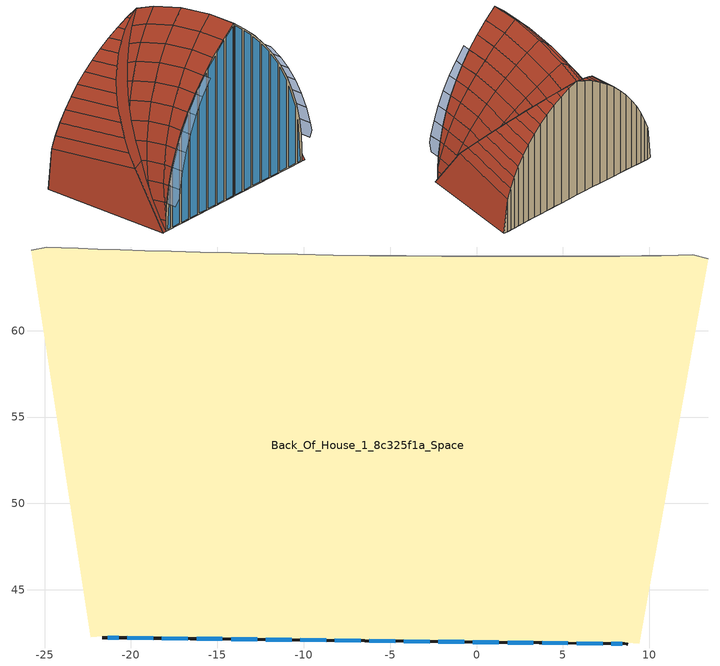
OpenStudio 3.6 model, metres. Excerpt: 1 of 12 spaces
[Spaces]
Back_Of_House_1_8c325f1a_Space
 floor to Plinth_2_af6b1b4c_Space: 13.42,64.17 9.41,41.87 8.71,41.92 8.71,41.86 -21.62,42.24 -21.62,42.3 -22.32,42.27 -25.78,64.65 -24.87,64.84 -23.05,64.76 -20.63,64.67 -17.66,64.58 -14.21,64.5 -10.35,64.41 -6.18,64.34 -2.01,64.31 1.85,64.3 5.3,64.3 8.28,64.31 10.7,64.34 12.51,64.38 z13.16
 wall outside: -6.46,42.05,45.67 -6.46,42.05,13.16 8.71,41.86,13.16 8.76,41.86,15.21 8.57,41.86,18.38 8.13,41.87,21.52 7.44,41.88,24.62 6.5,41.89,27.66 5.31,41.9,30.61 3.88,41.92,33.47 2.22,41.94,36.21 0.35,41.96,38.81 -1.73,41.99,41.27 -4,42.02,43.56; -13.26,42.13,38.81 -15.14,42.16,36.21 -16.79,42.18,33.47 -18.22,42.19,30.61 -19.41,42.21,27.66 -20.35,42.22,24.62 -21.04,42.23,21.52 -21.48,42.23,18.38 -21.67,42.24,15.21 -21.62,42.24,13.16 -6.46,42.05,13.16 -6.46,42.05,45.67 -8.91,42.08,43.56 -11.18,42.11,41.27
 wall to Auditorium_1_7071910c_Space: -24.87,64.84,20.26 -24.87,64.84,13.16 -25.78,64.65,13.16; -24.04,64.8,22.37 -24.04,64.8,13.16 -24.87,64.84,13.16 -24.87,64.84,20.26; -23.05,64.76,24.41 -23.05,64.76,13.16 -24.04,64.8,13.16 -24.04,64.8,22.37; -21.92,64.71,26.36 -21.92,64.71,13.16 -23.05,64.76,13.16 -23.05,64.76,24.41; -20.63,64.67,28.23 -20.63,64.67,13.16 -21.92,64.71,13.16 -21.92,64.71,26.36; -19.21,64.63,29.99 -19.21,64.63,13.16 -20.63,64.67,13.16 -20.63,64.67,28.23; -17.66,64.58,31.64 -17.66,64.58,13.16 -19.21,64.63,13.16 -19.21,64.63,29.99; -15.99,64.54,33.16 -15.99,64.54,13.16 -17.66,64.58,13.16 -17.66,64.58,31.64; -14.21,64.5,34.56 -14.21,64.5,13.16 -15.99,64.54,13.16 -15.99,64.54,33.16; -12.32,64.46,35.81 -12.32,64.46,13.16 -14.21,64.5,13.16 -14.21,64.5,34.56; -10.35,64.41,36.92 -10.35,64.41,13.16 -12.32,64.46,13.16 -12.32,64.46,35.81; -8.3,64.38,37.87 -8.3,64.38,13.16 -10.35,64.41,13.16 -10.35,64.41,36.92; -6.18,64.34,38.67 -6.18,64.34,13.16 -8.3,64.38,13.16 -8.3,64.38,37.87; 12.51,64.38,20.26 13.42,64.17,13.16 12.51,64.38,13.16; 11.69,64.36,22.37 12.51,64.38,20.26 12.51,64.38,13.16 11.69,64.36,13.16; 10.7,64.34,24.41 11.69,64.36,22.37 11.69,64.36,13.16 10.7,64.34,13.16; 9.56,64.32,26.36 10.7,64.34,24.41 10.7,64.34,13.16 9.56,64.32,13.16; 8.28,64.31,28.23 9.56,64.32,26.36 9.56,64.32,13.16 8.28,64.31,13.16; 6.86,64.3,29.99 8.28,64.31,28.23 8.28,64.31,13.16 6.86,64.3,13.16; 5.3,64.3,31.64 6.86,64.3,29.99 6.86,64.3,13.16 5.3,64.3,13.16; 5.3,64.3,31.64 5.3,64.3,13.16 3.63,64.3,13.16 3.63,64.3,33.16; 3.63,64.3,33.16 3.63,64.3,13.16 1.85,64.3,13.16 1.85,64.3,34.56; 1.85,64.3,34.56 1.85,64.3,13.16 -0.03,64.3,13.16 -0.03,64.3,35.81; -0.03,64.3,35.81 -0.03,64.3,13.16 -2.01,64.31,13.16 -2.01,64.31,36.92; -2.01,64.31,36.92 -2.01,64.31,13.16 -4.06,64.32,13.16 -4.06,64.32,37.87; -4.06,64.32,37.87 -4.06,64.32,13.16 -6.18,64.34,13.16 -6.18,64.34,38.67
 window: -4.21,42.02,43.36 -4.21,42.02,13.41 -2.71,42,13.41 -2.71,42,41.89; -2.21,42,41.35 -2.21,42,13.41 -0.71,41.98,13.41 -0.71,41.98,39.67; -0.21,41.97,39.03 -0.21,41.97,13.41 1.29,41.95,13.41 1.29,41.95,37.07; 1.79,41.95,36.3 1.79,41.95,13.41 3.29,41.93,13.41 3.29,41.93,33.95; 3.79,41.92,32.96 3.79,41.92,13.41 5.29,41.9,13.41 5.29,41.9,29.96; 5.79,41.9,28.51 5.79,41.9,13.41 7.29,41.88,13.41 7.29,41.88,24.11; -6.21,42.05,45.13 -6.21,42.05,13.41 -4.71,42.03,13.41 -4.71,42.03,43.83; 7.79,41.87,21.41 7.79,41.87,13.41 8.43,41.86,13.41; -10.21,42.09,41.89 -10.21,42.09,13.41 -8.71,42.08,13.41 -8.71,42.08,43.36; -10.71,42.1,41.35 -12.21,42.12,39.67 -12.21,42.12,13.41 -10.71,42.1,13.41; -12.71,42.13,39.03 -14.21,42.14,37.07 -14.21,42.14,13.41 -12.71,42.13,13.41; -14.71,42.15,36.3 -16.21,42.17,33.95 -16.21,42.17,13.41 -14.71,42.15,13.41; -16.71,42.17,32.96 -18.21,42.19,29.96 -18.21,42.19,13.41 -16.71,42.17,13.41; -18.71,42.2,28.51 -20.21,42.22,24.11 -20.21,42.22,13.41 -18.71,42.2,13.41; -8.21,42.07,43.83 -8.21,42.07,13.41 -6.71,42.05,13.41 -6.71,42.05,45.13; -20.71,42.22,21.41 -21.34,42.23,13.41 -20.71,42.22,13.41
 roof outside: 8.13,41.87,21.52 8.57,41.86,18.38 8.58,42.4,18.32 8.15,42.98,21.39; 0.35,41.96,38.81 2.22,41.94,36.21 2.27,45.75,35.74 0.4,46.25,38.28; -6.46,42.05,45.67 -4,42.02,43.56 -3.94,47.18,42.92 -6.39,47.6,44.99; -4,42.02,43.56 -1.73,41.99,41.27 -1.67,46.73,40.68 -3.94,47.18,42.92; 8.57,41.86,18.38 8.74,41.86,15.48 8.58,42.4,18.32; 2.22,41.94,36.21 3.88,41.92,33.47 3.92,45.23,33.06 2.27,45.75,35.74; 7.44,41.88,24.62 8.13,41.87,21.52 8.15,42.98,21.39 7.46,43.56,24.41; 3.88,41.92,33.47 5.31,41.9,30.61 5.34,44.68,30.27 3.92,45.23,33.06; 6.5,41.89,27.66 7.44,41.88,24.62 7.46,43.56,24.41 6.52,44.13,27.38; 5.31,41.9,30.61 6.5,41.89,27.66 6.52,44.13,27.38 5.34,44.68,30.27; -1.73,41.99,41.27 0.35,41.96,38.81 0.4,46.25,38.28 -1.67,46.73,40.68; 3.98,50.23,31.78 5.4,49.34,29.08 5.45,53.39,27.48 4.8,54.38,28.5 4.04,55.04,29.89; 4.04,55.04,29.89 4.8,54.38,28.5 4.05,55.49,29.64; 2.4,56.22,32.35 4.04,55.04,29.89 4.05,55.49,29.64 2.42,57.47,31.67; 5.4,49.34,29.08 6.58,48.42,26.29 6.61,51.17,25.2 5.45,53.39,27.48; -1.53,58.41,36.91 0.54,57.35,34.7 0.57,59.35,33.59 -1.49,61.13,35.41; -1.6,52.69,39.17 0.47,51.91,36.84 0.54,57.35,34.7 -1.53,58.41,36.91; -3.86,53.42,41.33 -1.6,52.69,39.17 -1.53,58.41,36.91 -3.79,59.41,38.97; -6.31,54.1,43.33 -3.86,53.42,41.33 -3.79,59.41,38.97 -6.23,60.33,40.87; 2.34,51.09,34.38 3.98,50.23,31.78 4.04,55.04,29.89 2.4,56.22,32.35; 0.47,51.91,36.84 2.34,51.09,34.38 2.4,56.22,32.35 0.54,57.35,34.7; 0.54,57.35,34.7 2.4,56.22,32.35 2.42,57.47,31.67 0.57,59.35,33.59; -3.79,59.41,38.97 -1.53,58.41,36.91 -1.49,61.13,35.41 -3.75,62.8,37.1; -6.23,60.33,40.87 -3.79,59.41,38.97 -3.75,62.8,37.1 -6.18,64.34,38.67; 0.4,46.25,38.28 2.27,45.75,35.74 2.34,51.09,34.38 0.47,51.91,36.84; -1.67,46.73,40.68 0.4,46.25,38.28 0.47,51.91,36.84 -1.6,52.69,39.17; -3.94,47.18,42.92 -1.67,46.73,40.68 -1.6,52.69,39.17 -3.86,53.42,41.33; 2.27,45.75,35.74 3.92,45.23,33.06 3.98,50.23,31.78 2.34,51.09,34.38; -6.39,47.6,44.99 -3.94,47.18,42.92 -3.86,53.42,41.33 -6.31,54.1,43.33; 5.34,44.68,30.27 6.52,44.13,27.38 6.58,48.42,26.29 5.4,49.34,29.08; 7.46,43.56,24.41 8.15,42.98,21.39 8.19,46.53,20.48 7.51,47.48,23.41; 3.92,45.23,33.06 5.34,44.68,30.27 5.4,49.34,29.08 3.98,50.23,31.78; 6.52,44.13,27.38 7.46,43.56,24.41 7.51,47.48,23.41 6.58,48.42,26.29; -6.18,64.34,38.67 -4.2,63.63,37.96 -4.06,64.32,37.87; 7.45,53.62,27.75 8.26,51.93,26.01 10.7,64.34,24.41 9.56,64.32,26.36; 1.15,60.72,35.02 2.69,59.51,33.78 3.63,64.3,33.16 1.85,64.3,34.56; 4.1,58.18,32.43 5.37,56.75,30.96 6.86,64.3,29.99 5.3,64.3,31.64; 6.49,55.23,29.4 7.45,53.62,27.75 9.56,64.32,26.36 8.28,64.31,28.23; 2.69,59.51,33.78 4.1,58.18,32.43 5.3,64.3,31.64 3.63,64.3,33.16; 5.37,56.75,30.96 6.49,55.23,29.4 8.28,64.31,28.23 6.86,64.3,29.99; -0.52,61.82,36.13 1.15,60.72,35.02 1.85,64.3,34.56 -0.03,64.3,35.81; -2.31,62.79,37.11 -0.52,61.82,36.13 -0.03,64.3,35.81 -2.01,64.31,36.92; -4.2,63.63,37.96 -2.31,62.79,37.11 -2.01,64.31,36.92 -4.06,64.32,37.87; -21.03,43.34,21.39 -21.48,42.77,18.32 -21.48,42.23,18.38 -21.04,42.23,21.52; -13.21,46.42,38.28 -15.09,45.97,35.74 -15.14,42.16,36.21 -13.26,42.13,38.81; -6.39,47.6,44.99 -8.85,47.24,42.92 -8.91,42.08,43.56 -6.46,42.05,45.67; -8.85,47.24,42.92 -11.12,46.85,40.68 -11.18,42.11,41.27 -8.91,42.08,43.56; -21.48,42.77,18.32 -21.65,42.24,15.48 -21.48,42.23,18.38; -15.09,45.97,35.74 -16.75,45.48,33.06 -16.79,42.18,33.47 -15.14,42.16,36.21; -20.33,43.9,24.41 -21.03,43.34,21.39 -21.04,42.23,21.52 -20.35,42.22,24.62; -16.75,45.48,33.06 -18.18,44.98,30.27 -18.22,42.19,30.61 -16.79,42.18,33.47; -19.38,44.45,27.38 -20.33,43.9,24.41 -20.35,42.22,24.62 -19.41,42.21,27.66; -18.18,44.98,30.27 -19.38,44.45,27.38 -19.41,42.21,27.66 -18.22,42.19,30.61; -11.12,46.85,40.68 -13.21,46.42,38.28 -13.26,42.13,38.81 -11.18,42.11,41.27; -16.63,55.3,29.89 -17.41,54.65,28.5 -18.08,53.68,27.48 -18.13,49.63,29.08 -16.69,50.49,31.78; -16.62,55.75,29.64 -17.41,54.65,28.5 -16.63,55.3,29.89; -14.94,57.68,31.67 -16.62,55.75,29.64 -16.63,55.3,29.89 -14.96,56.44,32.35; -18.08,53.68,27.48 -19.29,51.49,25.2 -19.33,48.74,26.29 -18.13,49.63,29.08; -10.95,61.25,35.41 -13.05,59.52,33.59 -13.07,57.51,34.7 -10.98,58.53,36.91; -10.98,58.53,36.91 -13.07,57.51,34.7 -13.14,52.08,36.84 -11.05,52.81,39.17; -8.69,59.47,38.97 -10.98,58.53,36.91 -11.05,52.81,39.17 -8.77,53.48,41.33; -6.23,60.33,40.87 -8.69,59.47,38.97 -8.77,53.48,41.33 -6.31,54.1,43.33; -14.96,56.44,32.35 -16.63,55.3,29.89 -16.69,50.49,31.78 -15.02,51.31,34.38; -13.07,57.51,34.7 -14.96,56.44,32.35 -15.02,51.31,34.38 -13.14,52.08,36.84; -13.05,59.52,33.59 -14.94,57.68,31.67 -14.96,56.44,32.35 -13.07,57.51,34.7; -8.65,62.86,37.1 -10.95,61.25,35.41 -10.98,58.53,36.91 -8.69,59.47,38.97; -6.18,64.34,38.67 -8.65,62.86,37.1 -8.69,59.47,38.97 -6.23,60.33,40.87; -13.14,52.08,36.84 -15.02,51.31,34.38 -15.09,45.97,35.74 -13.21,46.42,38.28; -11.05,52.81,39.17 -13.14,52.08,36.84 -13.21,46.42,38.28 -11.12,46.85,40.68; -8.77,53.48,41.33 -11.05,52.81,39.17 -11.12,46.85,40.68 -8.85,47.24,42.92; -15.02,51.31,34.38 -16.69,50.49,31.78 -16.75,45.48,33.06 -15.09,45.97,35.74; -6.31,54.1,43.33 -8.77,53.48,41.33 -8.85,47.24,42.92 -6.39,47.6,44.99; -18.13,49.63,29.08 -19.33,48.74,26.29 -19.38,44.45,27.38 -18.18,44.98,30.27; -20.28,47.83,23.41 -20.99,46.89,20.48 -21.03,43.34,21.39 -20.33,43.9,24.41; -16.69,50.49,31.78 -18.13,49.63,29.08 -18.18,44.98,30.27 -16.75,45.48,33.06; -19.33,48.74,26.29 -20.28,47.83,23.41 -20.33,43.9,24.41 -19.38,44.45,27.38; -6.18,64.34,38.67 -8.3,64.38,37.87 -8.18,63.68,37.96; -21.92,64.71,26.36 -23.05,64.76,24.41 -20.92,52.29,26.01 -20.08,53.96,27.75; -14.21,64.5,34.56 -15.99,64.54,33.16 -15.17,59.73,33.78 -13.59,60.9,35.02; -17.66,64.58,31.64 -19.21,64.63,29.99 -17.91,57.04,30.96 -16.61,58.44,32.43; -20.63,64.67,28.23 -21.92,64.71,26.36 -20.08,53.96,27.75 -19.07,55.55,29.4; -15.99,64.54,33.16 -17.66,64.58,31.64 -16.61,58.44,32.43 -15.17,59.73,33.78; -19.21,64.63,29.99 -20.63,64.67,28.23 -19.07,55.55,29.4 -17.91,57.04,30.96; -12.32,64.46,35.81 -14.21,64.5,34.56 -13.59,60.9,35.02 -11.9,61.96,36.13; -10.35,64.41,36.92 -12.32,64.46,35.81 -11.9,61.96,36.13 -10.09,62.89,37.11; -8.3,64.38,37.87 -10.35,64.41,36.92 -10.09,62.89,37.11 -8.18,63.68,37.96; -19.29,51.49,25.2 -20.26,49.24,22.86 -20.28,47.83,23.41 -19.33,48.74,26.29; -23.05,64.76,24.41 -24.04,64.8,22.37 -21.6,50.55,24.2 -20.92,52.29,26.01; -24.04,64.8,22.37 -24.87,64.84,20.26 -22.11,48.75,22.33 -21.6,50.55,24.2; -15.17,59.73,33.78 -16.61,58.44,32.43 -17.91,57.04,30.96 -19.07,55.55,29.4 -20.08,53.96,27.75 -20.92,52.29,26.01 -21.6,50.55,24.2 -22.11,48.75,22.33 -20.3,49.13,22.74 -20.26,49.24,22.86 -19.29,51.49,25.2 -18.08,53.68,27.48 -17.41,54.65,28.5 -16.62,55.75,29.64 -14.94,57.68,31.67 -13.05,59.52,33.59 -10.95,61.25,35.41 -8.65,62.86,37.1 -6.18,64.34,38.67 -8.18,63.68,37.96 -10.09,62.89,37.11 -11.9,61.96,36.13 -13.59,60.9,35.02; -20.26,49.24,22.86 -20.3,49.13,22.74 -20.98,47.37,20.29 -20.99,46.89,20.48 -20.28,47.83,23.41; -24.87,64.84,20.26 -25.78,64.65,13.16 -22.32,42.27,13.16 -22.11,48.75,22.33; -20.98,47.37,20.29 -21.22,46.39,18.92 -20.99,46.89,20.48; -21.65,43.52,14.88 -21.62,42.3,13.16 -21.62,42.24,13.16 -21.67,42.24,15.21; -21.44,45.46,17.63 -21.65,43.52,14.88 -21.67,42.24,15.21 -21.65,42.24,15.48 -21.48,42.77,18.32; -20.99,46.89,20.48 -21.22,46.39,18.92 -21.44,45.46,17.63 -21.48,42.77,18.32 -21.03,43.34,21.39; -22.11,48.75,22.33 -22.32,42.27,13.16 -21.62,42.3,13.16 -21.65,43.52,14.88 -21.44,45.46,17.63 -21.22,46.39,18.92 -20.98,47.37,20.29 -20.3,49.13,22.74; 6.58,48.42,26.29 7.51,47.48,23.41 7.53,48.89,22.86 6.61,51.17,25.2; 8.26,51.93,26.01 8.89,50.18,24.2 11.69,64.36,22.37 10.7,64.34,24.41; 8.89,50.18,24.2 9.36,48.37,22.33 12.51,64.38,20.26 11.69,64.36,22.37; -6.18,64.34,38.67 -3.75,62.8,37.1 -1.49,61.13,35.41 0.57,59.35,33.59 2.42,57.47,31.67 4.05,55.49,29.64 4.8,54.38,28.5 5.45,53.39,27.48 6.61,51.17,25.2 7.53,48.89,22.86 7.56,48.79,22.74 9.36,48.37,22.33 8.89,50.18,24.2 8.26,51.93,26.01 7.45,53.62,27.75 6.49,55.23,29.4 5.37,56.75,30.96 4.1,58.18,32.43 2.69,59.51,33.78 1.15,60.72,35.02 -0.52,61.82,36.13 -2.31,62.79,37.11 -4.2,63.63,37.96; 7.51,47.48,23.41 8.19,46.53,20.48 8.2,47.01,20.29 7.56,48.79,22.74 7.53,48.89,22.86; 9.36,48.37,22.33 9.41,41.87,13.16 13.42,64.17,13.16 12.51,64.38,20.26; 8.19,46.53,20.48 8.42,46.02,18.92 8.2,47.01,20.29; 8.76,41.86,15.21 8.71,41.86,13.16 8.71,41.92,13.16 8.77,43.14,14.88; 8.58,42.4,18.32 8.74,41.86,15.48 8.76,41.86,15.21 8.77,43.14,14.88 8.61,45.09,17.63; 8.15,42.98,21.39 8.58,42.4,18.32 8.61,45.09,17.63 8.42,46.02,18.92 8.19,46.53,20.48; 7.56,48.79,22.74 8.2,47.01,20.29 8.42,46.02,18.92 8.61,45.09,17.63 8.77,43.14,14.88 8.71,41.92,13.16 9.41,41.87,13.16 9.36,48.37,22.33
shading: 7.41,39.54,24.91 8.1,39.34,21.83 8.13,41.87,21.52 7.44,41.88,24.62; -20.35,42.22,24.62 -21.04,42.23,21.52 -21.08,39.71,21.83 -20.38,39.88,24.91; -21.04,42.23,21.52 -21.48,42.23,18.38 -21.51,40.28,18.62 -21.3,39.62,20.29 -21.08,39.71,21.83; 8.1,39.34,21.83 8.32,39.25,20.29 8.55,39.91,18.62 8.57,41.86,18.38 8.13,41.87,21.52; 6.47,39.73,27.92 7.41,39.54,24.91 7.44,41.88,24.62 6.5,41.89,27.66; -19.41,42.21,27.66 -20.35,42.22,24.62 -20.38,39.88,24.91 -19.43,40.05,27.92; -18.22,42.19,30.61 -19.41,42.21,27.66 -19.43,40.05,27.92 -18.24,40.2,30.86; 5.28,39.91,30.86 6.47,39.73,27.92 6.5,41.89,27.66 5.31,41.9,30.61; 3.86,40.1,33.69 5.28,39.91,30.86 5.31,41.9,30.61 3.88,41.92,33.47; -16.79,42.18,33.47 -18.22,42.19,30.61 -18.24,40.2,30.86 -16.81,40.35,33.69; 2.2,40.28,36.41 3.86,40.1,33.69 3.88,41.92,33.47 2.22,41.94,36.21; -15.14,42.16,36.21 -16.79,42.18,33.47 -16.81,40.35,33.69 -15.16,40.49,36.41; 0.33,40.46,39 2.2,40.28,36.41 2.22,41.94,36.21 0.35,41.96,38.81; -13.26,42.13,38.81 -15.14,42.16,36.21 -15.16,40.49,36.41 -13.28,40.62,39
[Building]
Unnamed: North Axis {deg}=0; Default Construction Set=Default Generic Construction Set; Standards Building Type=MediumOffice
[Site]
Site 1: Terrain=City
[Site:WaterMainsTemperature]
Calculation Method=CorrelationFromWeatherFile
[Material]
Name | Roughness | Thickness {m} | Conductivity {W/m-K} | Density {kg/m3} | Specific Heat {J/kg-K} | Thermal Absorptance | Solar Absorptance | Visible Absorptance
Generic Roof Membrane | MediumRough | 0.01 | 0.16 | 1120 | 1460 | 0.9 | 0.65 | 0.65
Generic Acoustic Tile | MediumSmooth | 0.02 | 0.06 | 368 | 590 | 0.9 | 0.2 | 0.2
Generic 25mm Wood | MediumSmooth | 0.0254 | 0.15 | 608 | 1630 | 0.9 | 0.5 | 0.5
Generic HW Concrete | MediumRough | 0.2 | 1.95 | 2240 | 900 | 0.9 | 0.8 | 0.8
Generic Gypsum Board | MediumSmooth | 0.0127 | 0.16 | 800 | 1090 | 0.9 | 0.5 | 0.5
Generic Wall Air Gap | Smooth | 0.1 | 0.667 | 1.28 | 1000 | 0.9 | 0.7 | 0.7
Generic Ceiling Air Gap | Smooth | 0.1 | 0.556 | 1.28 | 1000 | 0.9 | 0.7 | 0.7
Generic Brick | MediumRough | 0.1 | 0.9 | 1920 | 790 | 0.9 | 0.65 | 0.65
Generic 50mm Insulation | MediumRough | 0.05 | 0.03 | 43 | 1210 | 0.9 | 0.7 | 0.7
Generic Painted Metal | Smooth | 0.0015 | 45 | 7690 | 410 | 0.9 | 0.5 | 0.5
Generic LW Concrete | MediumRough | 0.1 | 0.53 | 1280 | 840 | 0.9 | 0.8 | 0.8
Generic 25mm Insulation | MediumRough | 0.025 | 0.03 | 43 | 1210 | 0.9 | 0.7 | 0.7
Material 1 | Smooth | 0.1 | 0.1 | 0.1 | 100 |  | 0.65 | 0.65
[WindowMaterial:Gas]
Generic Window Air Gap: Gas Type=Air; Thickness {m}=0.0127
[WindowMaterial:Glazing] Optical Data Type=SpectralAverage; Thickness {m}=0.006; Infrared Transmittance at Normal Incidence=0; Front Side Infrared Hemispherical Emissivity=0.84; Conductivity {W/m-K}=1; Dirt Correction Factor for Solar and Visible Transmittance=1; Solar Diffusing=No
Name | Solar Transmittance at Normal Incidence | Front Side Solar Reflectance at Normal Incidence | Back Side Solar Reflectance at Normal Incidence | Visible Transmittance at Normal Incidence | Front Side Visible Reflectance at Normal Incidence | Back Side Visible Reflectance at Normal Incidence | Back Side Infrared Hemispherical Emissivity
Generic Low-e Glass | 0.45 | 0.36 | 0.36 | 0.71 | 0.21 | 0.21 | 0.047
Generic Clear Glass | 0.77 | 0.07 | 0.07 | 0.88 | 0.08 | 0.08 | 0.84
[Construction]
Generic Interior Door: Generic 25mm Wood
Generic Single Pane: Generic Clear Glass
Generic Shade: Material 1
Generic Interior Ceiling: Generic LW Concrete, Generic Ceiling Air Gap, Generic Acoustic Tile
Generic Interior Wall: Generic Gypsum Board, Generic Wall Air Gap, Generic Gypsum Board
Generic Exposed Floor: Generic Painted Metal, Generic Ceiling Air Gap, Generic 50mm Insulation, Generic LW Concrete
Generic Interior Floor: Generic Acoustic Tile, Generic Ceiling Air Gap, Generic LW Concrete
Generic Ground Slab: Generic 50mm Insulation, Generic HW Concrete
Generic Roof: Generic Roof Membrane, Generic 50mm Insulation, Generic LW Concrete, Generic Ceiling Air Gap, Generic Acoustic Tile
Generic Exterior Wall: Generic Brick, Generic LW Concrete, Generic 50mm Insulation, Generic Wall Air Gap, Generic Gypsum Board
Generic Underground Wall: Generic 50mm Insulation, Generic HW Concrete, Generic Wall Air Gap, Generic Gypsum Board
Generic Underground Roof: Generic 50mm Insulation, Generic HW Concrete, Generic Ceiling Air Gap, Generic Acoustic Tile
Generic Double Pane: Generic Low-e Glass, Generic Window Air Gap, Generic Clear Glass
Generic Exterior Door: Generic Painted Metal, Generic 25mm Insulation, Generic Painted Metal
[Construction:AirBoundary]
Generic Air Boundary: None, 0
[DefaultConstructionSet]
Default Generic Construction Set: Default Exterior Surface Constructions=Default Surface Constructions 2; Default Interior Surface Constructions=Default Surface Constructions 1; Default Ground Contact Surface Constructions=Default Surface Constructions 3; Default Exterior SubSurface Constructions=Default Sub Surface Constructions 2; Default Interior SubSurface Constructions=Default Sub Surface Constructions 1; Interior Partition Construction=Generic Air Boundary; Space Shading Construction=Generic Shade; Adiabatic Surface Construction=Generic Interior Wall
[DefaultSurfaceConstructions]
Name | Floor Construction | Wall Construction | Roof Ceiling Construction
Default Surface Constructions 1 | Generic Interior Floor | Generic Interior Wall | Generic Interior Ceiling
Default Surface Constructions 2 | Generic Exposed Floor | Generic Exterior Wall | Generic Roof
Default Surface Constructions 3 | Generic Ground Slab | Generic Underground Wall | Generic Underground Roof
[DefaultSubSurfaceConstructions]
Name | Fixed Window Construction | Operable Window Construction | Door Construction | Glass Door Construction | Overhead Door Construction | Skylight Construction
Default Sub Surface Constructions 1 | Generic Single Pane | Generic Single Pane | Generic Interior Door | Generic Single Pane
Default Sub Surface Constructions 2 | Generic Double Pane | Generic Double Pane | Generic Exterior Door | Generic Double Pane | Generic Exterior Door | Generic Double Pane
[SpaceType]
Generic Office Program: Design Specification Outdoor Air Object=Generic Office Ventilation
[People:Definition]
Generic Office People: Number of People Calculation Method=People/Area; People per Space Floor Area {person/m2}=0.0565; Fraction Radiant=0.3; Sensible Heat Fraction=Autocalculate
[People]
Generic Office People: People Definition=Generic Office People; Space or SpaceType=Generic Office Program; Number of People Schedule=Generic Office Occupancy; Activity Level Schedule=Seated Adult Activity; Multiplier=1
[Lights:Definition]
Generic Office Lighting: Design Level Calculation Method=Watts/Area; Watts per Space Floor Area {W/m2}=10.55; Fraction Radiant=0.7; Fraction Visible=0.2; Return Air Fraction=0
[Lights]
Generic Office Lighting: Lights Definition=Generic Office Lighting; Space or SpaceType=Generic Office Program; Schedule=Generic Office Lighting; Fraction Replaceable=1
[ElectricEquipment:Definition]
Generic Office Equipment: Design Level Calculation Method=Watts/Area; Watts per Space Floor Area {W/m2}=10.33; Fraction Latent=0; Fraction Radiant=0.5; Fraction Lost=0
[ElectricEquipment]
Generic Office Equipment: Electric Equipment Definition=Generic Office Equipment; Space or SpaceType=Generic Office Program; Schedule=Generic Office Equipment
[SpaceInfiltration:DesignFlowRate]
Generic Office Infiltration: Space or SpaceType=Generic Office Program; Schedule=Generic Office Infiltration; Design Flow Rate Calculation Method=Flow/ExteriorArea; Flow per Exterior Surface Area {m3/s-m2}=0.0002266; Constant Term Coefficient=1; Temperature Term Coefficient=0; Velocity Term Coefficient=0
[DesignSpecification:OutdoorAir]
Generic Office Ventilation: Outdoor Air Flow per Person {m3/s-person}=0.00236; Outdoor Air Flow per Floor Area {m3/s-m2}=0.000305; Outdoor Air Flow Rate {m3/s}=0; Outdoor Air Flow Air Changes per Hour {1/hr}=0
[Space]
Back_Of_House_1_8c325f1a_Space: Space Type=Generic Office Program; Building Story=Level 3; Thermal Zone=Back_Of_House_1_8c325f1a
[ThermalZone]
Back_Of_House_1_8c325f1a: Ceiling Height {m}=32.5133; Volume {m3}=15601.2; Thermostat=Generic Office Setpoints 1; Use Ideal Air Loads=No
[BuildingStory]
Level 3
[ThermostatSetpoint:DualSetpoint]
Generic Office Setpoints 1: Heating Setpoint Temperature Schedule=Generic Office Heating; Cooling Setpoint Temperature Schedule=Generic Office Cooling
[Schedule:Ruleset]
Name | Default Day Schedule | Summer Design Day Schedule | Winter Design Day Schedule | Holiday Schedule
Generic Office Occupancy | OfficeMedium BLDG_OCC_SCH_Default | OfficeMedium BLDG_OCC_SCH_SmrDsn 1 | OfficeMedium BLDG_OCC_SCH_WntrDsn 1 | OfficeMedium BLDG_OCC_SCH_Default 1
Generic Office Heating | OfficeMedium HTGSETP_SCH_YES_OPTIMUM_Default | OfficeMedium HTGSETP_SCH_YES_OPTIMUM_Default_SmrDsn 1 | OfficeMedium HTGSETP_SCH_YES_OPTIMUM_WntrDsn 1 | OfficeMedium HTGSETP_SCH_YES_OPTIMUM_Default 1
Generic Office Equipment | OfficeMedium BLDG_EQUIP_SCH_2013_Sun | OfficeMedium BLDG_EQUIP_SCH_2013_SmrDsn 1 | OfficeMedium BLDG_EQUIP_SCH_2013_WntrDsn 1 | OfficeMedium BLDG_EQUIP_SCH_2013_Sat 1
Generic Office Lighting | OfficeMedium BLDG_LIGHT_SCH_2013_Sun | OfficeMedium BLDG_LIGHT_SCH_2013_SmrDsn 1 | OfficeMedium BLDG_LIGHT_SCH_2013_WntrDsn 1 | OfficeMedium BLDG_LIGHT_SCH_2013_Sat 1
Generic Office Cooling | OfficeMedium CLGSETP_SCH_YES_OPTIMUM_Default | OfficeMedium CLGSETP_SCH_YES_OPTIMUM_SmrDsn 1 | OfficeMedium CLGSETP_SCH_YES_OPTIMUM_Default_WntrDsn 1 | OfficeMedium CLGSETP_SCH_YES_OPTIMUM_Default 1
Generic Office Infiltration | OfficeMedium INFIL_SCH_PNNL_Default | OfficeMedium INFIL_SCH_PNNL_Wkdy_SmrDsn 1 | OfficeMedium INFIL_SCH_PNNL_Sat_WntrDsn 1 | OfficeMedium INFIL_SCH_PNNL_Default 1
Seated Adult Activity | Seated Adult Activity_Day Schedule
[Schedule:Day]
OfficeMedium BLDG_OCC_SCH_Default; OfficeMedium BLDG_OCC_SCH_Default 1: 6, 0, 0, 18, 0, 0.05, 24, 0, 0
OfficeMedium BLDG_OCC_SCH_SmrDsn 1: 6, 0, 0, 22, 0, 1, 24, 0, 0.05
OfficeMedium BLDG_OCC_SCH_WntrDsn 1; OfficeMedium BLDG_EQUIP_SCH_2013_WntrDsn 1; OfficeMedium BLDG_LIGHT_SCH_2013_WntrDsn 1: 24, 0, 0
Schedule Day 1: 6, 0, 0, 7, 0, 0.1, 8, 0, 0.2, 12, 0, 0.95, 13, 0, 0.5, 17, 0, 0.95, 18, 0, 0.3, 22, 0, 0.1, 24, 0, 0.05
Schedule Day 2: 6, 0, 0, 8, 0, 0.1, 12, 0, 0.3, 17, 0, 0.1, 19, 0, 0.05, 24, 0, 0
OfficeMedium HTGSETP_SCH_YES_OPTIMUM_Default; OfficeMedium HTGSETP_SCH_YES_OPTIMUM_Default 1; OfficeMedium HTGSETP_SCH_YES_OPTIMUM_Default_SmrDsn 1: 24, 0, 15.6
OfficeMedium HTGSETP_SCH_YES_OPTIMUM_WntrDsn 1: 5, 0, 15.6, 6, 0, 17.6, 7, 0, 19.6, 22, 0, 21, 24, 0, 15.6
Schedule Day 3: 5, 0, 15.6, 6, 0, 17.8, 7, 0, 20, 22, 0, 21, 24, 0, 15.6
Schedule Day 4: 5, 0, 15.6, 6, 0, 17.8, 7, 0, 20, 17, 0, 21, 24, 0, 15.6
OfficeMedium BLDG_EQUIP_SCH_2013_Sun: 6, 0, 0.230755, 18, 0, 0.288107, 24, 0, 0.230755
OfficeMedium BLDG_EQUIP_SCH_2013_Sat 1; Schedule Day 6: 6, 0, 0.230755, 8, 0, 0.381235, 12, 0, 0.476543, 17, 0, 0.33358, 19, 0, 0.285926, 24, 0, 0.230755
OfficeMedium BLDG_EQUIP_SCH_2013_SmrDsn 1; OfficeMedium BLDG_LIGHT_SCH_2013_SmrDsn 1; OfficeMedium INFIL_SCH_PNNL_Default; OfficeMedium INFIL_SCH_PNNL_Default 1: 24, 0, 1
Schedule Day 5: 6, 0, 0.307674, 8, 0, 0.381235, 12, 0, 0.857778, 13, 0, 0.76247, 17, 0, 0.857778, 18, 0, 0.476543, 24, 0, 0.381235
OfficeMedium BLDG_LIGHT_SCH_2013_Sun: 6, 0, 0.05, 18, 0, 0.0431163, 24, 0, 0.05
OfficeMedium BLDG_LIGHT_SCH_2013_Sat 1; Schedule Day 8: 6, 0, 0.05, 8, 0, 0.0862326, 12, 0, 0.258698, 17, 0, 0.129349, 19, 0, 0.0431163, 24, 0, 0.05
Schedule Day 7: 5, 0, 0.05, 6, 0, 0.1, 7, 0, 0.0862326, 8, 0, 0.258698, 17, 0, 0.776093, 18, 0, 0.431163, 20, 0, 0.258698, 22, 0, 0.172465, 23, 0, 0.0862326, 24, 0, 0.0431163
OfficeMedium CLGSETP_SCH_YES_OPTIMUM_Default; OfficeMedium CLGSETP_SCH_YES_OPTIMUM_Default 1; OfficeMedium CLGSETP_SCH_YES_OPTIMUM_Default_WntrDsn 1: 24, 0, 26.7
OfficeMedium CLGSETP_SCH_YES_OPTIMUM_SmrDsn 1: 5, 0, 26.7, 6, 0, 25.7, 7, 0, 25, 22, 0, 24, 24, 0, 26.7
Schedule Day 9: 5, 0, 26.7, 6, 0, 25.6, 7, 0, 25, 22, 0, 24, 24, 0, 26.7
Schedule Day 10: 5, 0, 26.7, 6, 0, 25.7, 7, 0, 25, 17, 0, 24, 24, 0, 26.7
OfficeMedium INFIL_SCH_PNNL_Wkdy_SmrDsn 1; Schedule Day 11: 6, 0, 1, 22, 0, 0.25, 24, 0, 1
OfficeMedium INFIL_SCH_PNNL_Sat_WntrDsn 1; Schedule Day 12: 6, 0, 1, 18, 0, 0.25, 24, 0, 1
Seated Adult Activity_Day Schedule: 24, 0, 120
[Schedule:Rule] Apply Sunday=No; Date Specification Type=DateRange; Start Month=1; Start Day=1; End Month=12; End Day=31
Name | Schedule Ruleset | Rule Order | Day Schedule | Apply Monday | Apply Tuesday | Apply Wednesday | Apply Thursday | Apply Friday | Apply Saturday
Schedule Rule 1 | Generic Office Occupancy | 0 | Schedule Day 1 | Yes | Yes | Yes | Yes | Yes | No
Schedule Rule 2 | Generic Office Occupancy | 1 | Schedule Day 2 | No | No | No | No | No | Yes
Schedule Rule 3 | Generic Office Heating | 0 | Schedule Day 3 | Yes | Yes | Yes | Yes | Yes | No
Schedule Rule 4 | Generic Office Heating | 1 | Schedule Day 4 | No | No | No | No | No | Yes
Schedule Rule 5 | Generic Office Equipment | 0 | Schedule Day 5 | Yes | Yes | Yes | Yes | Yes | No
Schedule Rule 6 | Generic Office Equipment | 1 | Schedule Day 6 | No | No | No | No | No | Yes
Schedule Rule 7 | Generic Office Lighting | 0 | Schedule Day 7 | Yes | Yes | Yes | Yes | Yes | No
Schedule Rule 8 | Generic Office Lighting | 1 | Schedule Day 8 | No | No | No | No | No | Yes
Schedule Rule 9 | Generic Office Cooling | 0 | Schedule Day 9 | Yes | Yes | Yes | Yes | Yes | No
Schedule Rule 10 | Generic Office Cooling | 1 | Schedule Day 10 | No | No | No | No | No | Yes
Schedule Rule 11 | Generic Office Infiltration | 0 | Schedule Day 11 | Yes | Yes | Yes | Yes | Yes | No
Schedule Rule 12 | Generic Office Infiltration | 1 | Schedule Day 12 | No | No | No | No | No | Yes
